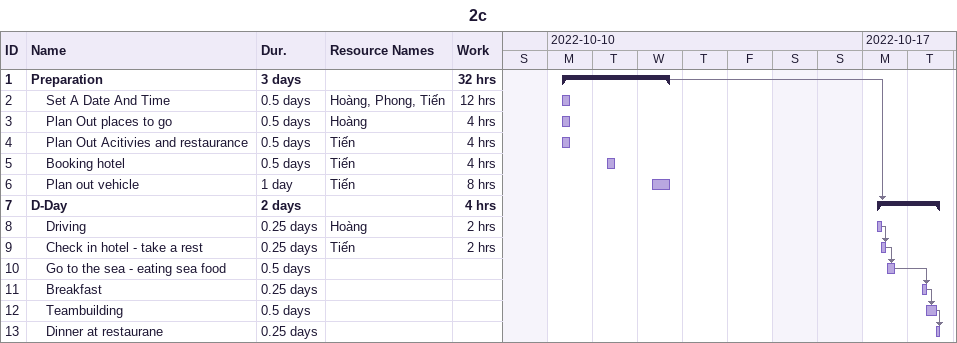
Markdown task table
2c

| ID | Level | Task | Duration | Start | Finish | Predecessors | Resources | Work (h) |
|---|---|---|---|---|---|---|---|---|
| 1 | 1 | **Preparation** | 3d | 2022-10-10 | 2022-10-12 |  |  | 32 |
| 2 | 2 | Set A Date And Time | 0.5d | 2022-10-10 | 2022-10-10 |  | Hoàng, Phong, Tiến | 12 |
| 3 | 2 | Plan Out places to go | 0.5d | 2022-10-10 | 2022-10-10 |  | Hoàng | 4 |
| 4 | 2 | Plan Out Acitivies and restaurance | 0.5d | 2022-10-10 | 2022-10-10 |  | Tiến | 4 |
| 5 | 2 | Booking hotel | 0.5d | 2022-10-11 | 2022-10-11 |  | Tiến | 4 |
| 6 | 2 | Plan out vehicle | 1d | 2022-10-12 | 2022-10-12 |  | Tiến | 8 |
| 7 | 1 | **D-Day** | 2d | 2022-10-17 | 2022-10-18 | 1 |  | 4 |
| 8 | 2 | Driving | 0.25d | 2022-10-17 | 2022-10-17 |  | Hoàng | 2 |
| 9 | 2 | Check in hotel - take a rest | 0.25d | 2022-10-17 | 2022-10-17 | 8 | Tiến | 2 |
| 10 | 2 | Go to the sea - eating sea food | 0.5d | 2022-10-17 | 2022-10-17 | 9 |  |  |
| 11 | 2 | Breakfast | 0.25d | 2022-10-18 | 2022-10-18 | 10 |  |  |
| 12 | 2 | Teambuilding | 0.5d | 2022-10-18 | 2022-10-18 | 11 |  |  |
| 13 | 2 | Dinner at restaurane | 0.25d | 2022-10-18 | 2022-10-18 | 12 |  |  |
